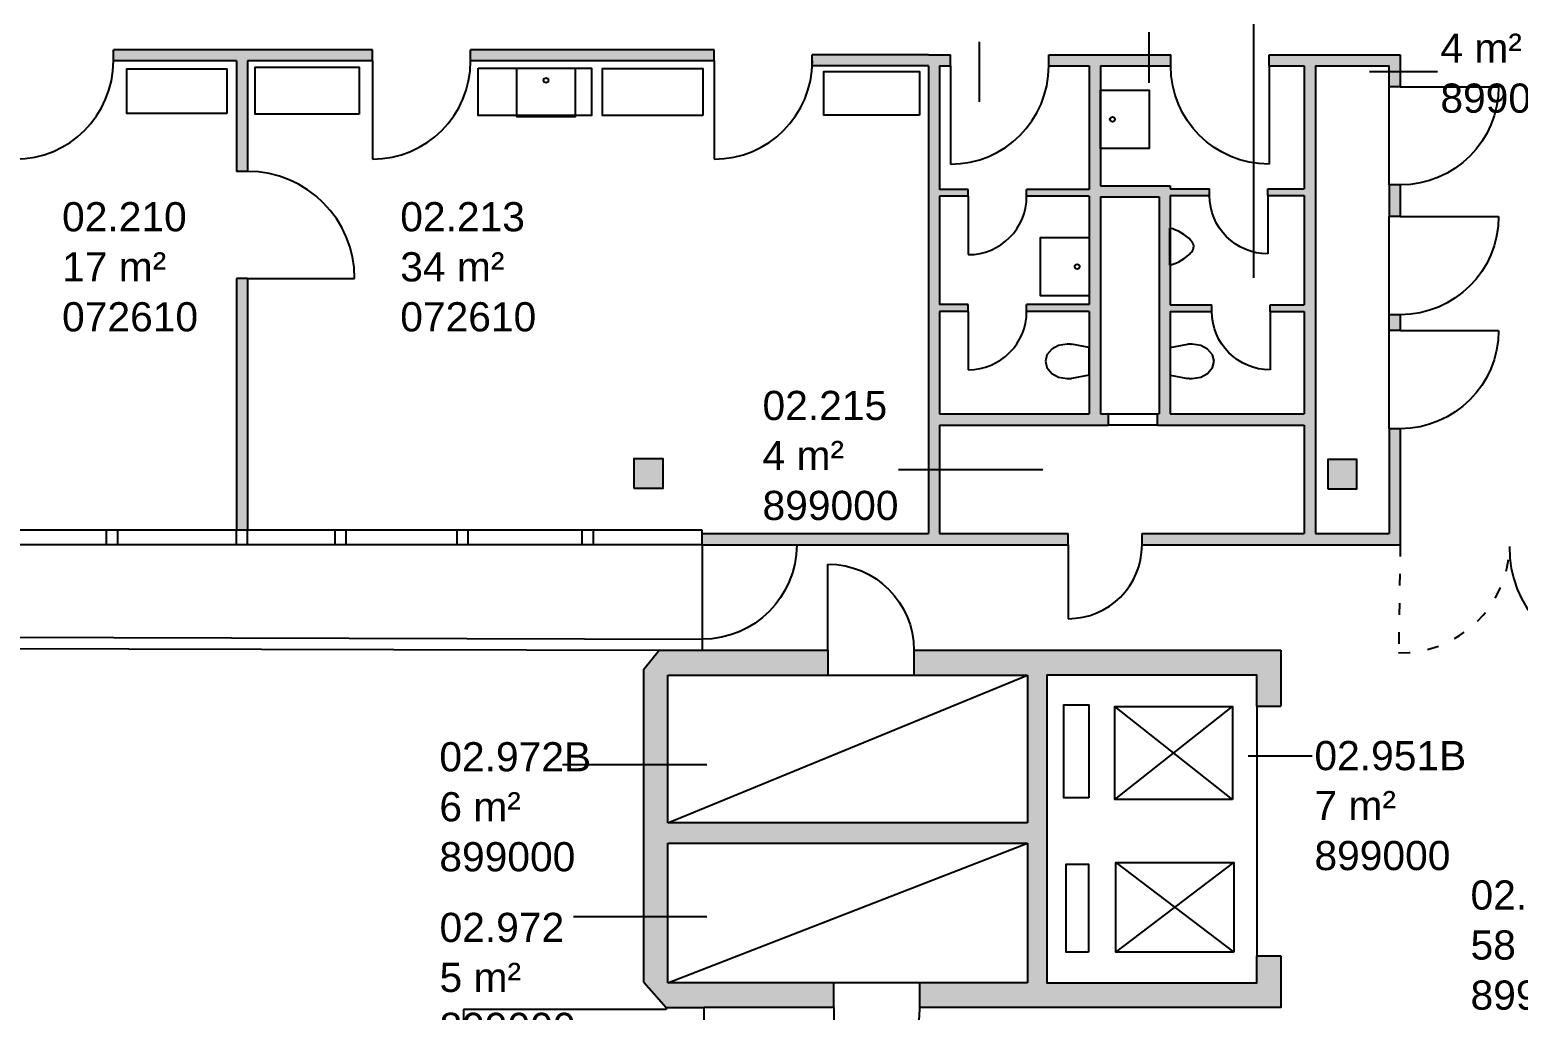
# Model space of a CAD drawing. Header units: metres. Extents: x -1 to 148, y 0 to 108.
# Drawn here: x 28.7 to 44, y 52.42 to 62.51 of the extents above; entities that cross this region are included whole.
import ezdxf

# ---------------------------------------------------------------- set-up
doc = ezdxf.new("R2010")
doc.units = ezdxf.units.M
doc.header["$MEASUREMENT"] = 0
doc.header["$PDSIZE"] = -2
doc.linetypes.add('ACAD_ISO03W100', pattern=[30, 12, -18])
doc.layers.get('0').update_dxf_attribs({"linetype": 'CONTINUOUS'})
doc.layers.get('DEFPOINTS').update_dxf_attribs({"linetype": 'CONTINUOUS'})
for name, color, linetype in [('AUFZUEGE_TREPPEN', 34, 'CONTINUOUS'), ('AUSSENWAND_STUETZE', 7, 'CONTINUOUS'), ('AUSSENWAND_STUETZE_FILLING', 7, 'CONTINUOUS'), ('BEMASZUNG', 8, 'CONTINUOUS'), ('BODENKANTEN', 7, 'CONTINUOUS'), ('FENSTER', 4, 'CONTINUOUS'), ('INNENWAND', 7, 'CONTINUOUS'), ('INNENWAND_FILLING', 7, 'CONTINUOUS'), ('INSTALLATIONSSCHACHT', 7, 'CONTINUOUS'), ('MOEBEL', 6, 'CONTINUOUS'), ('RAUMSTEMPEL', 7, 'CONTINUOUS'), ('SANITAER', 6, 'CONTINUOUS'), ('TUEREN', 4, 'CONTINUOUS')]:
    doc.layers.add(name, color=color, linetype=linetype)
doc.styles.add('ARIAL', font='arial.ttf')
doc.dimstyles.new('Meter_Bem', dxfattribs={"dimtxt": 0.35, "dimasz": 0.015, "dimexe": 0, "dimexo": 0.1, "dimgap": 0.05, "dimtad": 1, "dimzin": 0, "dimdsep": 46, "dimtxsty": 'ARIAL', "dimblk1": 'mass1', "dimblk2": 'mass2', "dimsah": 1, "dimcen": 0.125, "dimse1": 1, "dimse2": 1, "dimclrd": 256, "dimclre": 1, "dimclrt": 256, "dimazin": 0, "dimtp": 102033525.0, "dimtm": 1, "dimtfac": 1, "dimtix": 1, "dimtmove": 2, "dimatfit": 3, "dimldrblk": 'mass2', "dimfxl": 1, "dimtolj": 1, "dimtzin": 0, "dimlwd": -1, "dimarcsym": 0})

# ---------------------------------------------------------------- blocks, each defined once
blk = doc.blocks.new('Tuer')
at = {"layer": 'TUEREN'}
blk.add_line((0, 0), (0, 0.82), dxfattribs=at)
blk.add_arc((0, 0), 0.82, 90, 180, dxfattribs=at)
blk = doc.blocks.new('Ausgussbecken')
blk.add_lwpolyline([(-0.185, 0), (0.415, 0), (0.415, -0.5), (-0.185, -0.5)], close=True)
at = {"linetype": 'Continuous'}
blk.add_circle((0.115, -0.124), 0.0253, dxfattribs=at)
blk = doc.blocks.new('WC')
at = {"linetype": 'Continuous'}
for p, q in [((-0.141, 0), (-0.176, -0.182)), ((0.141, 0), (-0.141, 0)), ((0.141, 0), (0.176, -0.182)), ((-0.176, -0.194), (-0.177, -0.226)), ((-0.177, -0.226), (-0.163, -0.315)), ((-0.176, -0.194), (-0.176, -0.182)), ((0.163, -0.315), (0.177, -0.226)), ((0.176, -0.194), (0.176, -0.182)), ((0.177, -0.226), (0.176, -0.194)), ((-0.163, -0.315), (-0.126, -0.385)), ((-0.126, -0.385), (-0.065, -0.436)), ((-0.065, -0.436), (0, -0.451)), ((0, -0.451), (0.065, -0.436)), ((0.065, -0.436), (0.126, -0.385)), ((0.126, -0.385), (0.163, -0.315))]:
    blk.add_line(p, q, dxfattribs=at)
blk = doc.blocks.new('Urinal')
at = {"linetype": 'Continuous'}
blk.add_line((-0.19, 0), (0.19, 0), dxfattribs=at)
for centre, radius, start, end in [((0.239, 0.104), 0.441, 193.5791, 227.6623), ((-0.239, 0.104), 0.441, 313.1365, 346.4209), ((0, -0.164), 0.0828, 225.0232, 318.9322)]:
    blk.add_arc(centre, radius, start, end, dxfattribs=at)
blk = doc.blocks.new('Raumstempel')
at = {"color": 0, "linetype": 'ByBlock', "style": 'ARIAL'}
for tag, p in [('HOERSAALNUMMER', (0, 1.029)), ('ANZAHL PLAETZE', (0, 0.514)), ('RAUMNUMMER', (0, 0)), ('FLÄCHE', (0, -0.514)), ('INSTITUTSNUMMER1', (0, -1.029)), ('INSTITUTSNUMMER2', (0, -1.543))]:
    blk.add_attdef(tag, p, '', height=0.3, dxfattribs=at)
blk = doc.blocks.new('mass1')
for p, q in [((0, 25.5), (0, -12.75)), ((-5, -5), (5, 5)), ((-5, 0), (5, 0))]:
    blk.add_line(p, q)
blk = doc.blocks.new('mass2')
for p, q in [((0, -25.5), (0, 12.75)), ((5, 5), (-5, -5)), ((5, 0), (-5, 0))]:
    blk.add_line(p, q)
blk = doc.blocks.new('*D12')
at = {"layer": 'BEMASZUNG', "transparency": 16777216}
blk.add_line((-1, 1.015), (-1, 106.295), dxfattribs=at)
at = {"layer": 'DEFPOINTS', "color": 0, "transparency": 16777216}
for p in [(-1, 106.31), (35.274, 106.31), (2.008, 1)]:
    blk.add_point(p, dxfattribs=at)
at = {"layer": 'BEMASZUNG', "transparency": 16777216, "xscale": 0.015, "yscale": 0.015, "zscale": 0.015}
for name, p, rotation in [('mass2', (-1, 106.31), 90), ('mass1', (-1, 1), 270)]:
    blk.add_blockref(name, p, dxfattribs=dict(at, rotation=rotation))
at = {"layer": 'BEMASZUNG', "transparency": 16777216, "insert": (-1.229, 53.655), "char_height": 0.35, "attachment_point": 5, "rotation": 90, "style": 'ARIAL'}
blk.add_mtext('\\A1;105.31', dxfattribs=at)

msp = doc.modelspace()

# ---------------------------------------------------------------- hatches: boundary and pattern name
at = {"layer": 'AUSSENWAND_STUETZE_FILLING'}
for points in [[(35.211, 57.793), (35.211, 58.093), (34.911, 58.093), (34.911, 57.793)], [(42.344, 57.786), (42.344, 58.086), (42.044, 58.086), (42.044, 57.786)], [(35.259, 54.14), (35.259, 54.349), (35.259, 55.869), (35.614, 55.869), (35.614, 56.126), (35.171, 56.125), (35.011, 55.932), (35.011, 52.711), (35.242, 52.45), (35.633, 52.45), (35.633, 52.706), (35.259, 52.706)]]:
    msp.add_hatch(color=256, dxfattribs=at).paths.add_polyline_path(points)
at = {"layer": 'INNENWAND_FILLING'}
h = msp.add_hatch(color=256, dxfattribs=at)
h.paths.add_polyline_path([(32.221, 62.301), (29.558, 62.301), (29.558, 62.186), (30.824, 62.186), (30.824, 61.05), (30.939, 61.05), (30.939, 62.186), (32.221, 62.186)])
h.paths.add_polyline_path([(35.736, 62.301), (33.231, 62.301), (33.231, 62.186), (35.736, 62.186)])
h.paths.add_polyline_path([(30.939, 59.95), (30.824, 59.95), (30.824, 57.36), (30.939, 57.36)])
h = msp.add_hatch(color=256, dxfattribs=at)
h.paths.add_polyline_path([(41.803, 58.557), (40.425, 58.557), (40.425, 59.609), (40.853, 59.609), (40.853, 59.679), (40.425, 59.679), (40.425, 60.802), (40.829, 60.802), (40.829, 60.872), (40.425, 60.872), (40.425, 60.903), (39.707, 60.903), (39.707, 62.135), (40.431, 62.135), (40.431, 62.25), (39.176, 62.25), (39.176, 62.135), (39.592, 62.135), (39.592, 60.864), (38.949, 60.864), (38.949, 60.794), (39.592, 60.794), (39.592, 59.681), (38.949, 59.681), (38.949, 59.611), (39.592, 59.611), (39.592, 58.557), (38.054, 58.557), (38.054, 59.611), (38.349, 59.611), (38.349, 59.681), (38.054, 59.681), (38.054, 60.794), (38.349, 60.794), (38.349, 60.864), (38.054, 60.864), (38.054, 62.135), (38.166, 62.135), (38.166, 62.25), (37.939, 62.25), (36.744, 62.25), (36.744, 62.135), (37.939, 62.135), (37.939, 57.325), (35.614, 57.325), (35.614, 57.21), (39.375, 57.21), (39.375, 57.325), (38.054, 57.325), (38.054, 58.442), (39.788, 58.442), (39.788, 58.557), (39.707, 58.557), (39.707, 60.788), (40.31, 60.788), (40.31, 58.557), (40.295, 58.557), (40.295, 58.442), (41.803, 58.442), (41.803, 57.325), (40.135, 57.325), (40.135, 57.21), (42.791, 57.21), (42.791, 58.404), (42.676, 58.404), (42.676, 57.325), (41.918, 57.325), (41.918, 62.135), (42.676, 62.135), (42.676, 61.921), (42.791, 61.921), (42.791, 62.25), (41.441, 62.25), (41.441, 62.135), (41.803, 62.135), (41.803, 60.872), (41.429, 60.872), (41.429, 60.802), (41.803, 60.802), (41.803, 59.679), (41.453, 59.679), (41.453, 59.609), (41.803, 59.609)])
h.paths.add_polyline_path([(42.791, 59.414), (42.791, 59.576), (42.676, 59.576), (42.676, 59.414)])
h.paths.add_polyline_path([(42.791, 60.911), (42.676, 60.911), (42.676, 60.586), (42.791, 60.586)], flags=17)
h = msp.add_hatch(color=256, dxfattribs=at)
h.paths.add_polyline_path([(41.563, 52.981), (41.315, 52.981), (41.315, 52.706), (39.157, 52.706), (39.157, 55.869), (41.315, 55.869), (41.315, 55.55), (41.563, 55.55), (41.563, 56.126), (37.79, 56.126), (37.79, 55.869), (38.958, 55.869), (38.958, 54.349), (35.259, 54.349), (35.259, 54.14), (38.958, 54.14), (38.958, 52.706), (37.85, 52.706), (37.85, 52.45), (41.563, 52.45)])
h.paths.add_polyline_path([(36.905, 56.126), (35.614, 56.126), (35.614, 55.869), (36.905, 55.869)], flags=17)
h.paths.add_polyline_path([(36.965, 52.706), (35.633, 52.706), (35.633, 52.45), (36.965, 52.45)])

# ---------------------------------------------------------------- linework, layer by layer
at = {"layer": 'AUFZUEGE_TREPPEN'}
for p, q in [((41.066, 54.59), (39.855, 55.547)), ((39.855, 54.59), (41.066, 55.547)), ((39.866, 53.944), (41.078, 53.02)), ((39.866, 53.02), (41.078, 53.944))]:
    msp.add_line(p, q, dxfattribs=at)
for points in [[(39.587, 54.606), (39.332, 54.606), (39.332, 55.563), (39.587, 55.563)], [(41.066, 54.59), (39.855, 54.59), (39.855, 55.547), (41.066, 55.547)], [(39.585, 53.02), (39.355, 53.02), (39.355, 53.924), (39.585, 53.924)], [(41.078, 53.02), (39.866, 53.02), (39.866, 53.944), (41.078, 53.944)]]:
    msp.add_lwpolyline(points, close=True, dxfattribs=at)
at = {"layer": 'AUSSENWAND_STUETZE'}
for p, q in [((35.011, 55.932), (35.171, 56.125)), ((35.171, 56.125), (35.614, 56.126)), ((35.259, 54.349), (35.259, 55.869)), ((35.259, 55.869), (35.614, 55.869)), ((35.259, 52.706), (35.259, 54.14)), ((35.011, 52.711), (35.242, 52.45)), ((35.633, 52.706), (35.259, 52.706)), ((35.242, 52.45), (35.633, 52.45))]:
    msp.add_line(p, q, dxfattribs=at)
for points in [[(34.911, 57.793), (35.211, 57.793), (35.211, 58.093), (34.911, 58.093)], [(42.044, 57.786), (42.344, 57.786), (42.344, 58.086), (42.044, 58.086)]]:
    msp.add_lwpolyline(points, close=True, dxfattribs=at)
msp.add_lwpolyline([(35.011, 52.711), (35.011, 55.932)], dxfattribs=at)
at = {"layer": 'BODENKANTEN'}
for p, q in [((42.676, 60.911), (42.676, 61.921)), ((42.676, 59.576), (42.676, 60.586)), ((42.676, 58.404), (42.676, 59.414)), ((35.614, 57.21), (35.614, 56.239)), ((4.767, 56.323), (35.614, 56.239)), ((4.652, 56.208), (35.171, 56.125)), ((35.614, 56.239), (35.614, 56.126)), ((36.905, 55.869), (37.79, 55.869)), ((37.85, 52.706), (36.965, 52.706)), ((35.242, 52.429), (33.158, 52.429)), ((33.158, 52.429), (33.158, 23.909)), ((35.242, 52.45), (35.242, 52.429)), ((35.633, 52.314), (35.633, 52.45))]:
    msp.add_line(p, q, dxfattribs=at)
at = {"layer": 'FENSTER'}
for p, q in [((30.939, 57.36), (27.31, 57.36)), ((29.488, 57.21), (29.488, 57.36)), ((29.603, 57.21), (29.603, 57.36)), ((30.824, 57.21), (30.824, 57.36)), ((35.614, 57.36), (30.939, 57.36)), ((30.939, 57.21), (30.939, 57.36)), ((31.838, 57.21), (31.838, 57.36)), ((31.953, 57.21), (31.953, 57.36)), ((33.093, 57.21), (33.093, 57.36)), ((33.208, 57.21), (33.208, 57.36)), ((34.38, 57.21), (34.38, 57.36)), ((34.495, 57.21), (34.495, 57.36)), ((30.939, 57.21), (27.31, 57.21)), ((35.614, 57.21), (30.939, 57.21))]:
    msp.add_line(p, q, dxfattribs=at)
at = {"layer": 'INNENWAND'}
for p, q in [((29.558, 62.186), (29.558, 62.301)), ((32.221, 62.301), (29.558, 62.301)), ((32.221, 62.186), (32.221, 62.301)), ((35.736, 62.301), (33.231, 62.301)), ((33.231, 62.186), (33.231, 62.301)), ((35.736, 62.186), (35.736, 62.301)), ((30.824, 62.186), (29.558, 62.186)), ((30.824, 62.186), (30.824, 61.05)), ((30.939, 62.186), (30.939, 61.05)), ((32.221, 62.186), (30.939, 62.186)), ((35.736, 62.186), (33.231, 62.186)), ((37.939, 62.25), (36.744, 62.25)), ((36.744, 62.135), (36.744, 62.25)), ((37.939, 62.25), (38.166, 62.25)), ((38.166, 62.135), (38.166, 62.25)), ((39.176, 62.135), (39.176, 62.25)), ((39.176, 62.25), (40.431, 62.25)), ((40.431, 62.135), (40.431, 62.25)), ((41.441, 62.135), (41.441, 62.25)), ((41.441, 62.25), (42.791, 62.25)), ((42.791, 62.25), (42.791, 61.921)), ((37.939, 62.135), (36.744, 62.135)), ((37.939, 62.135), (37.939, 57.325)), ((38.054, 62.135), (38.054, 60.864)), ((38.054, 62.135), (38.166, 62.135)), ((39.176, 62.135), (39.592, 62.135)), ((39.592, 62.135), (39.592, 60.864)), ((39.707, 62.135), (39.707, 60.903)), ((39.707, 62.135), (40.431, 62.135)), ((41.441, 62.135), (41.803, 62.135)), ((41.803, 62.135), (41.803, 60.872)), ((41.918, 62.135), (41.918, 57.325)), ((41.918, 62.135), (42.676, 62.135)), ((42.676, 61.921), (42.676, 62.135)), ((42.791, 61.921), (42.676, 61.921)), ((30.939, 61.05), (30.824, 61.05)), ((38.349, 60.864), (38.054, 60.864)), ((38.349, 60.794), (38.054, 60.794)), ((38.054, 60.794), (38.054, 59.681)), ((38.349, 60.794), (38.349, 60.864)), ((39.592, 60.864), (38.949, 60.864)), ((38.949, 60.794), (38.949, 60.864)), ((39.592, 60.794), (38.949, 60.794)), ((39.592, 60.794), (39.592, 59.681)), ((39.707, 60.903), (40.425, 60.903)), ((39.707, 60.788), (40.31, 60.788)), ((39.707, 60.788), (39.707, 58.557)), ((40.31, 60.788), (40.31, 58.557)), ((40.425, 60.903), (40.425, 60.872)), ((40.425, 60.872), (40.829, 60.872)), ((40.425, 60.802), (40.829, 60.802)), ((40.425, 60.802), (40.425, 59.679)), ((40.829, 60.802), (40.829, 60.872)), ((41.429, 60.802), (41.429, 60.872)), ((41.429, 60.872), (41.803, 60.872)), ((41.429, 60.802), (41.803, 60.802)), ((41.803, 60.802), (41.803, 59.679)), ((42.791, 60.911), (42.676, 60.911)), ((42.676, 60.911), (42.676, 60.586)), ((42.791, 60.911), (42.791, 60.586)), ((42.791, 60.586), (42.676, 60.586)), ((30.939, 59.95), (30.824, 59.95)), ((30.824, 59.95), (30.824, 57.36)), ((30.939, 59.95), (30.939, 57.36)), ((38.349, 59.681), (38.054, 59.681)), ((38.349, 59.611), (38.054, 59.611)), ((38.054, 59.611), (38.054, 58.557)), ((38.349, 59.611), (38.349, 59.681)), ((39.592, 59.681), (38.949, 59.681)), ((38.949, 59.611), (38.949, 59.681)), ((39.592, 59.611), (38.949, 59.611)), ((39.592, 59.611), (39.592, 58.557)), ((40.425, 59.679), (40.853, 59.679)), ((40.425, 59.609), (40.853, 59.609)), ((40.425, 59.609), (40.425, 58.557)), ((40.853, 59.609), (40.853, 59.679)), ((41.453, 59.609), (41.453, 59.679)), ((41.453, 59.679), (41.803, 59.679)), ((41.453, 59.609), (41.803, 59.609)), ((41.803, 59.609), (41.803, 58.557)), ((42.791, 59.576), (42.676, 59.576)), ((42.676, 59.414), (42.676, 59.576)), ((42.791, 59.576), (42.791, 59.414)), ((42.791, 59.414), (42.676, 59.414)), ((38.054, 58.557), (39.592, 58.557)), ((39.707, 58.557), (39.788, 58.557)), ((39.788, 58.557), (39.788, 58.442)), ((39.788, 58.557), (40.295, 58.557)), ((40.295, 58.442), (40.295, 58.557)), ((40.295, 58.557), (40.31, 58.557)), ((40.425, 58.557), (41.803, 58.557)), ((38.054, 58.442), (39.788, 58.442)), ((38.054, 58.442), (38.054, 57.325)), ((40.295, 58.442), (39.788, 58.442)), ((40.295, 58.442), (41.803, 58.442)), ((41.803, 58.442), (41.803, 57.325)), ((42.791, 58.404), (42.676, 58.404)), ((42.676, 58.404), (42.676, 57.325)), ((42.791, 58.404), (42.791, 57.21)), ((30.939, 57.36), (30.824, 57.36)), ((35.614, 57.21), (35.614, 57.36)), ((35.614, 57.325), (37.939, 57.325)), ((38.054, 57.325), (39.375, 57.325)), ((39.375, 57.21), (39.375, 57.325)), ((40.135, 57.21), (40.135, 57.325)), ((40.135, 57.325), (41.803, 57.325)), ((41.918, 57.325), (42.676, 57.325)), ((35.614, 57.21), (39.375, 57.21)), ((40.135, 57.21), (42.791, 57.21)), ((35.614, 56.126), (36.905, 56.126)), ((36.905, 56.126), (36.905, 55.869)), ((37.79, 56.126), (37.79, 55.869)), ((37.79, 56.126), (41.563, 56.126)), ((35.614, 55.869), (36.905, 55.869)), ((37.79, 55.869), (38.958, 55.869)), ((38.958, 55.869), (38.958, 54.349)), ((41.315, 55.55), (41.563, 55.55)), ((38.958, 54.349), (35.259, 54.349)), ((35.259, 54.14), (38.958, 54.14)), ((38.958, 54.14), (38.958, 52.706)), ((41.315, 52.981), (41.563, 52.981)), ((36.965, 52.706), (35.633, 52.706)), ((36.965, 52.45), (36.965, 52.706)), ((37.85, 52.45), (37.85, 52.706)), ((38.958, 52.706), (37.85, 52.706))]:
    msp.add_line(p, q, dxfattribs=at)
for points in [[(41.563, 56.126), (41.563, 55.55)], [(41.315, 55.55), (41.315, 55.869), (39.157, 55.869), (39.157, 52.706), (41.315, 52.706), (41.315, 52.981)], [(41.563, 52.981), (41.563, 52.45), (37.85, 52.45)], [(36.965, 52.45), (35.633, 52.45)]]:
    msp.add_lwpolyline(points, dxfattribs=at)
at = {"layer": 'INSTALLATIONSSCHACHT'}
for p, q in [((35.259, 54.349), (38.958, 55.869)), ((35.259, 52.706), (38.958, 54.14))]:
    msp.add_line(p, q, dxfattribs=at)
at = {"layer": 'MOEBEL'}
for points in [[(30.724, 61.645), (29.696, 61.645), (29.696, 62.105), (30.724, 62.105)], [(32.085, 61.639), (31.017, 61.639), (31.017, 62.123), (32.085, 62.123)], [(33.309, 62.111), (34.475, 62.111), (34.475, 61.626), (33.309, 61.626)], [(35.619, 61.624), (34.586, 61.624), (34.586, 62.107), (35.619, 62.107)], [(37.846, 61.627), (36.865, 61.627), (36.865, 62.077), (37.846, 62.077)]]:
    msp.add_lwpolyline(points, close=True, dxfattribs=at)
at = {"layer": 'RAUMSTEMPEL'}
for p, q in [((40.206, 62.482), (40.206, 61.961)), ((41.283, 62.564), (41.283, 59.956)), ((38.461, 62.384), (38.461, 61.765)), ((43.175, 62.075), (42.474, 62.075)), ((37.632, 57.985), (39.116, 57.985)), ((34.177, 54.952), (35.661, 54.952)), ((41.228, 55.038), (41.884, 55.038)), ((35.661, 53.384), (34.291, 53.384))]:
    msp.add_line(p, q, dxfattribs=at)
at = {"layer": 'TUEREN', "linetype": 'ACAD_ISO03W100', "ltscale": 0.01}
msp.add_line((42.791, 57.21), (42.773, 56.099), dxfattribs=at)
at = {"layer": 'TUEREN'}
msp.add_line((41.315, 55.55), (41.315, 52.981), dxfattribs=at)
at = {"layer": 'TUEREN', "linetype": 'ACAD_ISO03W100', "ltscale": 0.01}
msp.add_arc((42.797, 57.216), 1.117, 268.7442, 358.7442, dxfattribs=at)
at = {"layer": 'TUEREN'}
msp.add_arc((45.031, 57.167), 1.117, 178.7442, 268.7442, dxfattribs=at)

# ---------------------------------------------------------------- block references
at = {"layer": 'RAUMSTEMPEL'}
ref = msp.add_blockref('Raumstempel', (43.203, 63.197), dxfattribs=at)
ref.add_attrib('RAUMNUMMER', '02.974B', (43.203, 62.683), dxfattribs={"layer": '0', "color": 0, "linetype": 'ByBlock', "height": 0.3, "style": 'ARIAL'})
ref.add_attrib('FLÄCHE_NGF', '4 m²', (43.203, 62.168), dxfattribs={"layer": '0', "color": 0, "linetype": 'ByBlock', "height": 0.3, "style": 'ARIAL'})
ref.add_attrib('NUTZER_1', '899000', (43.203, 61.654), dxfattribs={"layer": '0', "color": 0, "linetype": 'ByBlock', "height": 0.3, "style": 'ARIAL'})
ref = msp.add_blockref('Raumstempel', (29.031, 60.948), dxfattribs=at)
ref.add_attrib('RAUMNUMMER', '02.210', (29.031, 60.434), dxfattribs={"layer": '0', "color": 0, "linetype": 'ByBlock', "height": 0.3, "style": 'ARIAL'})
ref.add_attrib('FLÄCHE_NGF', '17 m²', (29.031, 59.919), dxfattribs={"layer": '0', "color": 0, "linetype": 'ByBlock', "height": 0.3, "style": 'ARIAL'})
ref.add_attrib('NUTZER_1', '072610', (29.031, 59.405), dxfattribs={"layer": '0', "color": 0, "linetype": 'ByBlock', "height": 0.3, "style": 'ARIAL'})
ref = msp.add_blockref('Raumstempel', (32.508, 60.948), dxfattribs=at)
ref.add_attrib('RAUMNUMMER', '02.213', (32.508, 60.434), dxfattribs={"layer": '0', "color": 0, "linetype": 'ByBlock', "height": 0.3, "style": 'ARIAL'})
ref.add_attrib('FLÄCHE_NGF', '34 m²', (32.508, 59.919), dxfattribs={"layer": '0', "color": 0, "linetype": 'ByBlock', "height": 0.3, "style": 'ARIAL'})
ref.add_attrib('NUTZER_1', '072610', (32.508, 59.405), dxfattribs={"layer": '0', "color": 0, "linetype": 'ByBlock', "height": 0.3, "style": 'ARIAL'})
ref = msp.add_blockref('Raumstempel', (36.233, 59.008), dxfattribs=at)
ref.add_attrib('RAUMNUMMER', '02.215', (36.233, 58.493), dxfattribs={"layer": '0', "color": 0, "linetype": 'ByBlock', "height": 0.3, "style": 'ARIAL'})
ref.add_attrib('FLÄCHE_NGF', '4 m²', (36.233, 57.979), dxfattribs={"layer": '0', "color": 0, "linetype": 'ByBlock', "height": 0.3, "style": 'ARIAL'})
ref.add_attrib('NUTZER_1', '899000', (36.233, 57.465), dxfattribs={"layer": '0', "color": 0, "linetype": 'ByBlock', "height": 0.3, "style": 'ARIAL'})
ref = msp.add_blockref('Raumstempel', (32.91, 55.394), dxfattribs=at)
ref.add_attrib('RAUMNUMMER', '02.972B', (32.91, 54.88), dxfattribs={"layer": '0', "color": 0, "linetype": 'ByBlock', "height": 0.3, "style": 'ARIAL'})
ref.add_attrib('FLÄCHE_NGF', '6 m²', (32.91, 54.366), dxfattribs={"layer": '0', "color": 0, "linetype": 'ByBlock', "height": 0.3, "style": 'ARIAL'})
ref.add_attrib('NUTZER_1', '899000', (32.91, 53.852), dxfattribs={"layer": '0', "color": 0, "linetype": 'ByBlock', "height": 0.3, "style": 'ARIAL'})
ref = msp.add_blockref('Raumstempel', (41.908, 55.406), dxfattribs=at)
ref.add_attrib('RAUMNUMMER', '02.951B', (41.908, 54.892), dxfattribs={"layer": '0', "color": 0, "linetype": 'ByBlock', "height": 0.3, "style": 'ARIAL'})
ref.add_attrib('FLÄCHE_NGF', '7 m²', (41.908, 54.378), dxfattribs={"layer": '0', "color": 0, "linetype": 'ByBlock', "height": 0.3, "style": 'ARIAL'})
ref.add_attrib('NUTZER_1', '899000', (41.908, 53.864), dxfattribs={"layer": '0', "color": 0, "linetype": 'ByBlock', "height": 0.3, "style": 'ARIAL'})
ref = msp.add_blockref('Raumstempel', (43.513, 53.972), dxfattribs=at)
ref.add_attrib('RAUMNUMMER', '02.913B', (43.513, 53.458), dxfattribs={"layer": '0', "color": 0, "linetype": 'ByBlock', "height": 0.3, "style": 'ARIAL'})
ref.add_attrib('FLÄCHE_NGF', '58 m²', (43.513, 52.944), dxfattribs={"layer": '0', "color": 0, "linetype": 'ByBlock', "height": 0.3, "style": 'ARIAL'})
ref.add_attrib('NUTZER_1', '899000', (43.513, 52.429), dxfattribs={"layer": '0', "color": 0, "linetype": 'ByBlock', "height": 0.3, "style": 'ARIAL'})
ref = msp.add_blockref('Raumstempel', (32.912, 53.64), dxfattribs=at)
ref.add_attrib('RAUMNUMMER', '02.972 ', (32.912, 53.125), dxfattribs={"layer": '0', "color": 0, "linetype": 'ByBlock', "height": 0.3, "style": 'ARIAL'})
ref.add_attrib('FLÄCHE_NGF', '5 m²', (32.912, 52.611), dxfattribs={"layer": '0', "color": 0, "linetype": 'ByBlock', "height": 0.3, "style": 'ARIAL'})
ref.add_attrib('NUTZER_1', '899000', (32.912, 52.097), dxfattribs={"layer": '0', "color": 0, "linetype": 'ByBlock', "height": 0.3, "style": 'ARIAL'})
at = {"layer": 'SANITAER'}
msp.add_blockref('Ausgussbecken', (33.892, 62.111), dxfattribs=at)
for name, p, rotation in [('Ausgussbecken', (39.707, 61.471), 90), ('Urinal', (40.42, 60.277), 89.99999999999436), ('Ausgussbecken', (39.592, 60.186), 270), ('WC', (39.592, 59.097), 270), ('WC', (40.425, 59.097), 90)]:
    msp.add_blockref(name, p, dxfattribs=dict(at, rotation=rotation))
at = {"layer": 'TUEREN'}
for p, xscale, yscale, zscale, rotation in [((28.548, 62.186), 1.231707317073273, 1.231707317073273, 1.231707317073273, 180), ((32.221, 62.186), 1.231707317073273, 1.231707317073273, 1.231707317073273, 180), ((35.736, 62.186), 1.231707317073273, 1.231707317073273, 1.231707317073273, 180), ((38.166, 62.135), 1.23170731707326, 1.23170731707326, 1.23170731707326, 180.0000000000021), ((41.441, 62.135), -1.23170731707326, 1.231707317073279, 1.231707317073278, 180), ((42.791, 61.921), -1.231707317073276, 1.231707317073294, 1.231707317073293, 269.9999999969405), ((30.939, 59.95), 1.341463414634251, 1.341463414634251, 1.341463414634251, 270), ((38.349, 60.794), 0.7317073170732158, 0.7317073170732158, 0.7317073170732158, 180), ((41.429, 60.802), -0.7317073170732158, 0.7317073170732371, 0.7317073170732374, 180), ((42.791, 60.586), -1.231707317073276, 1.231707317073294, 1.231707317073293, 269.9999999969405), ((38.349, 59.611), 0.7317073170732158, 0.7317073170732158, 0.7317073170732158, 180), ((41.453, 59.609), -0.7317073170732158, 0.7317073170732371, 0.7317073170732374, 180), ((42.791, 59.414), -1.231707317073276, 1.231707317073294, 1.231707317073293, 269.9999999969405), ((35.614, 57.21), -1.183692657763316, 1.18369265776333, 1.18369265776333, 270), ((39.375, 57.21), 0.9268292682927495, 0.9268292682927495, 0.9268292682927495, 180), ((36.965, 52.45), 1.079268292682997, 1.079268292682997, 1.079268292682997, 180)]:
    msp.add_blockref('Tuer', p, dxfattribs=dict(at, xscale=xscale, yscale=yscale, zscale=zscale, rotation=rotation))
at = {"layer": 'TUEREN', "xscale": -1.079268292682997, "yscale": 1.079268292683018, "zscale": 1.079268292683018}
msp.add_blockref('Tuer', (36.905, 56.126), dxfattribs=at)

# ---------------------------------------------------------------- dimensions: what is measured, and where the dimension line sits
at = {"layer": 'BEMASZUNG'}
dim = msp.add_linear_dim(base=(-1, 106.31), p1=(2.008, 1), p2=(35.274, 106.31), angle=90, dimstyle='Meter_Bem', dxfattribs=at)
dim.commit()
dim.dimension.update_dxf_attribs({"geometry": '*D12', "text_midpoint": (-1.229, 53.655)})

doc.saveas('drawing.dxf')
